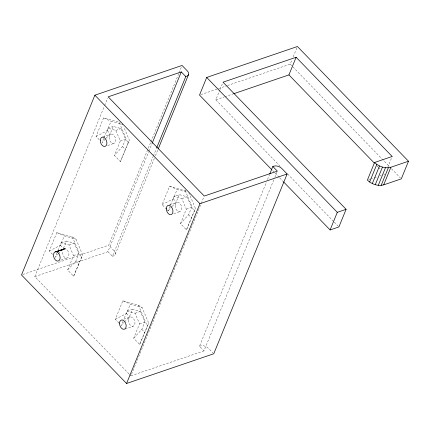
<?xml version="1.0" encoding="UTF-8"?>
<svg xmlns="http://www.w3.org/2000/svg" width="430" height="430" viewBox="0 0 430 430"><rect width="100%" height="100%" fill="white"/><g stroke="black" fill="none" stroke-linecap="round" stroke-linejoin="round"><path stroke-width="0.32" stroke-dasharray="2.15 1.61" d="M129.011 373.912L34.809 276.619L104.382 106.135M104.635 105.517L107.672 98.078M52.492 254.393L49.262 251.055L56.808 232.565L72.364 236.882L75.986 239.155L82.63 254.866L73.632 276.227L67.628 270.024L73.514 255.603L69.042 245.03L61.151 242.837L57.228 252.448M99.271 139.772L96.035 136.434L103.582 117.944L119.142 122.26L127.952 143.115L120.405 161.605L114.401 155.402L120.287 140.981L115.815 130.408L107.925 128.215L104.001 137.831M56.98 253.05L55.266 257.258L57.985 254.307M103.759 138.428L102.039 142.636L105.667 138.702M49.262 251.055L60.426 245.299L64.263 235.898L75.986 239.155M96.035 136.434L107.199 130.682L111.037 121.276L122.765 124.533L119.658 122.588M58.437 253.813L63.425 248.4L66.435 241.036L74.325 243.224L78.797 253.802L75.787 261.166L67.628 270.024M106.124 138.207L110.204 133.778L113.208 126.415L121.099 128.608L125.571 139.18L122.566 146.549L114.401 155.402M73.632 276.227L82.63 254.866M120.405 161.605L129.403 140.245L123.786 126.952M22.763 274.539L108.693 245.24L150.688 142.33M150.941 141.712L178.773 73.519M179.025 72.896L181.551 66.698M34.809 276.619L107.908 251.69L148.64 151.881M148.893 151.263L152.182 143.201M107.908 251.69L112.413 256.344L153.144 156.531M153.397 155.913L156.434 148.474M115.202 254.329L154.413 158.24M155.424 155.757L157.955 149.559M119.002 323.081L115.305 319.27L122.851 300.774L138.412 305.096L142.034 307.364L148.673 323.081L139.675 344.435L133.671 338.238L139.556 323.817L135.084 313.239L127.194 311.051L124.189 318.415M166.7 209.415L162.083 204.648L169.63 186.152L185.185 190.474L186.738 191.447M122.991 321.355L121.314 325.467L124.033 322.516M167.162 209.894L168.087 210.845L170.248 205.556M170.484 204.97L173.973 196.429L179.256 194.629L187.147 196.816L191.619 207.394L188.609 214.758L180.45 223.616L186.453 229.819L195.451 208.459L188.808 192.748M115.305 319.27L126.468 313.513L130.306 304.112L142.034 307.364M162.083 204.648L173.247 198.891L177.085 189.49L186.959 192.231M280.166 166.276L215.822 99.825L219.794 90.096M220.042 89.488L222.525 83.409M124.485 322.022L129.473 316.614L132.478 309.245L140.374 311.438L144.84 322.016L141.835 329.38L133.671 338.238M172.167 206.422L176.246 201.993L179.256 194.629M180.45 223.616L186.335 209.195L181.863 198.617L173.973 196.429M139.675 344.435L148.673 323.081M186.453 229.819L195.451 208.459M129.478 374.39L130.876 375.836L200.955 204.116M201.208 203.492L203.992 196.677M227.427 85.559L290.228 64.145L291.965 59.888M293.206 56.846L296.926 47.725M273.802 179.804L203.976 350.912L199.472 346.257L266.519 181.976M267.53 179.498L269.551 174.537M274.813 177.327L277.092 171.747M387.72 167.426L392.187 156.482M127.952 143.115L129.403 140.245M168.087 210.845L171.715 206.911M56.937 251.459L65.408 248.82A4.848 3.107 71.2 0 1 68.752 256.124A4.848 3.107 71.2 0 1 63.355 255.861A4.848 3.107 71.2 0 1 64.269 248.766L64.892 248.723M57.013 251.491L65.016 248.733M58.007 250.991L64.64 248.717M58.324 251.099L65.145 248.755M56.529 251.781L65.279 248.787M200.783 94.643L217.908 88.806M218.542 88.585L226.793 85.774M107.925 128.215L113.208 126.415M115.815 130.408L121.099 128.608M102.636 136.998L110.811 134.208M215.822 99.825L224.089 97.008M224.723 96.788L232.985 93.971M120.287 140.981L125.571 139.18M107.688 145.517L113.977 143.373M181.863 198.617L187.147 196.816M169.307 204.997L176.859 202.423M61.151 242.837L66.435 241.036M69.042 245.03L74.325 243.224M56.728 251.383L64.511 248.728M57.744 250.975L64.151 248.793M57.856 251.394L65.408 248.82M186.335 209.195L191.619 207.394M173.731 213.731L180.025 211.587M73.514 255.603L78.797 253.802M60.909 260.139L67.204 257.995M112.413 256.344L113.294 256.043A6.058 3.746 22.2 0 0 113.945 250.663L108.693 245.24M368.634 179.692L369.891 179.262M370.52 179.047L373.67 177.977M374.299 177.762L377.443 176.687M379.959 175.832L381.216 175.402M383.732 174.542L384.99 174.112M127.194 311.051L132.478 309.245M135.084 313.239L140.374 311.438M123.792 319.189L130.08 317.044M139.556 323.817L144.84 322.016M125.071 328.993L133.246 326.203M199.472 346.257L200.353 345.957A6.058 3.746 22.2 0 1 208.512 348.332L212.888 352.853M130.876 375.836L203.976 350.912M64.392 248.739L56.663 251.367L64.269 248.766M103.582 117.944L111.037 121.276M169.63 186.152L177.085 189.49M56.808 232.565L64.263 235.898M122.851 300.774L130.306 304.112M290.228 64.145L389.634 166.813M391.504 168.743L400.368 177.896M377.062 165.926L377.997 166.888M378.464 167.372L380.33 169.296M287.622 173.978L333.782 221.649M334.25 222.133L338.91 226.949M272.738 170.705L274.603 172.629M275.066 173.113L279.263 177.445M279.731 177.929L282.999 181.299M107.199 130.682L110.204 133.778M122.566 146.549L125.565 149.645M173.247 198.891L176.246 201.993M188.609 214.758L191.613 217.859M60.426 245.299L63.425 248.4M75.787 261.166L78.792 264.267M126.468 313.513L129.473 316.614M141.835 329.38L144.835 332.481M185.185 190.474L194 211.323M138.412 305.096L147.221 325.945M72.364 236.882L81.179 257.731M109.075 137.218A4.848 3.107 71.2 0 0 113.859 143.41A4.848 3.107 71.2 0 0 114.251 135.746A4.848 3.107 71.2 0 0 109.075 137.218M128.344 320.049A4.848 3.107 71.2 0 0 133.128 326.241A4.848 3.107 71.2 0 0 133.52 318.576A4.848 3.107 71.2 0 0 128.344 320.049M175.118 205.432A4.848 3.107 71.2 0 0 179.907 211.619A4.848 3.107 71.2 0 0 180.294 203.96A4.848 3.107 71.2 0 0 175.118 205.432"/><path stroke-width="0.64" d="M156.687 147.855L185.781 76.561L186.663 76.26A6.058 3.746 22.2 0 0 187.313 70.885L182.062 65.457L94.869 95.191L21.5 274.974L126.57 383.49L213.764 353.761L287.132 173.978L281.881 168.549A6.058 3.746 22.2 0 0 273.722 166.179L272.84 166.475L269.803 173.919M152.182 143.201L181.277 71.912L185.781 76.561M158.208 148.936L188.566 74.546M283.461 181.782L330.1 229.948L338.91 226.949L346.107 209.313L223.019 82.189L296.119 57.265L392.187 156.482L374.573 162.486L367.376 180.122C371.601 184.169 377.916 186.459 383.689 184.868L401.303 178.864L408.5 161.228L297.426 46.51L206.706 77.443L199.515 95.078L271.803 169.737M126.57 383.49L199.939 203.707L287.132 173.978M233.624 93.756L288.928 74.895L296.119 57.265M330.1 229.948L337.297 212.318L346.107 209.313M369.617 182.024L376.814 164.389L374.573 162.486M372.31 183.594L379.507 165.958L376.814 164.389M375.261 184.723L382.458 167.087L385.479 167.7L388.349 167.748L390.886 167.238L408.5 161.228M378.282 185.335L385.479 167.7M381.152 185.384L388.349 167.748M383.689 184.868L390.886 167.238M55.465 251.765L56.599 251.824A4.848 3.107 71.2 0 1 59.867 259.376A4.848 3.107 71.2 0 1 54.245 258.317A4.848 3.107 71.2 0 1 56.083 251.727L56.33 251.668M181.277 71.912L108.177 96.836L204.245 196.053L277.345 171.129L272.84 166.475M56.083 251.727L56.395 251.7M379.507 165.958L382.458 167.087M288.928 74.895L374.267 163.04M206.706 77.443L337.297 212.318M94.869 95.191L199.939 203.707M119.535 323.054A4.848 3.107 71.2 0 0 124.324 329.246A4.848 3.107 71.2 0 0 124.711 321.581A4.848 3.107 71.2 0 0 119.535 323.054M166.308 208.432A4.848 3.107 71.2 0 0 171.097 214.624A4.848 3.107 71.2 0 0 171.489 206.959A4.848 3.107 71.2 0 0 166.308 208.432M100.265 140.223A4.848 3.107 71.2 0 0 105.054 146.415A4.848 3.107 71.2 0 0 105.441 138.75A4.848 3.107 71.2 0 0 100.265 140.223"/></g></svg>
